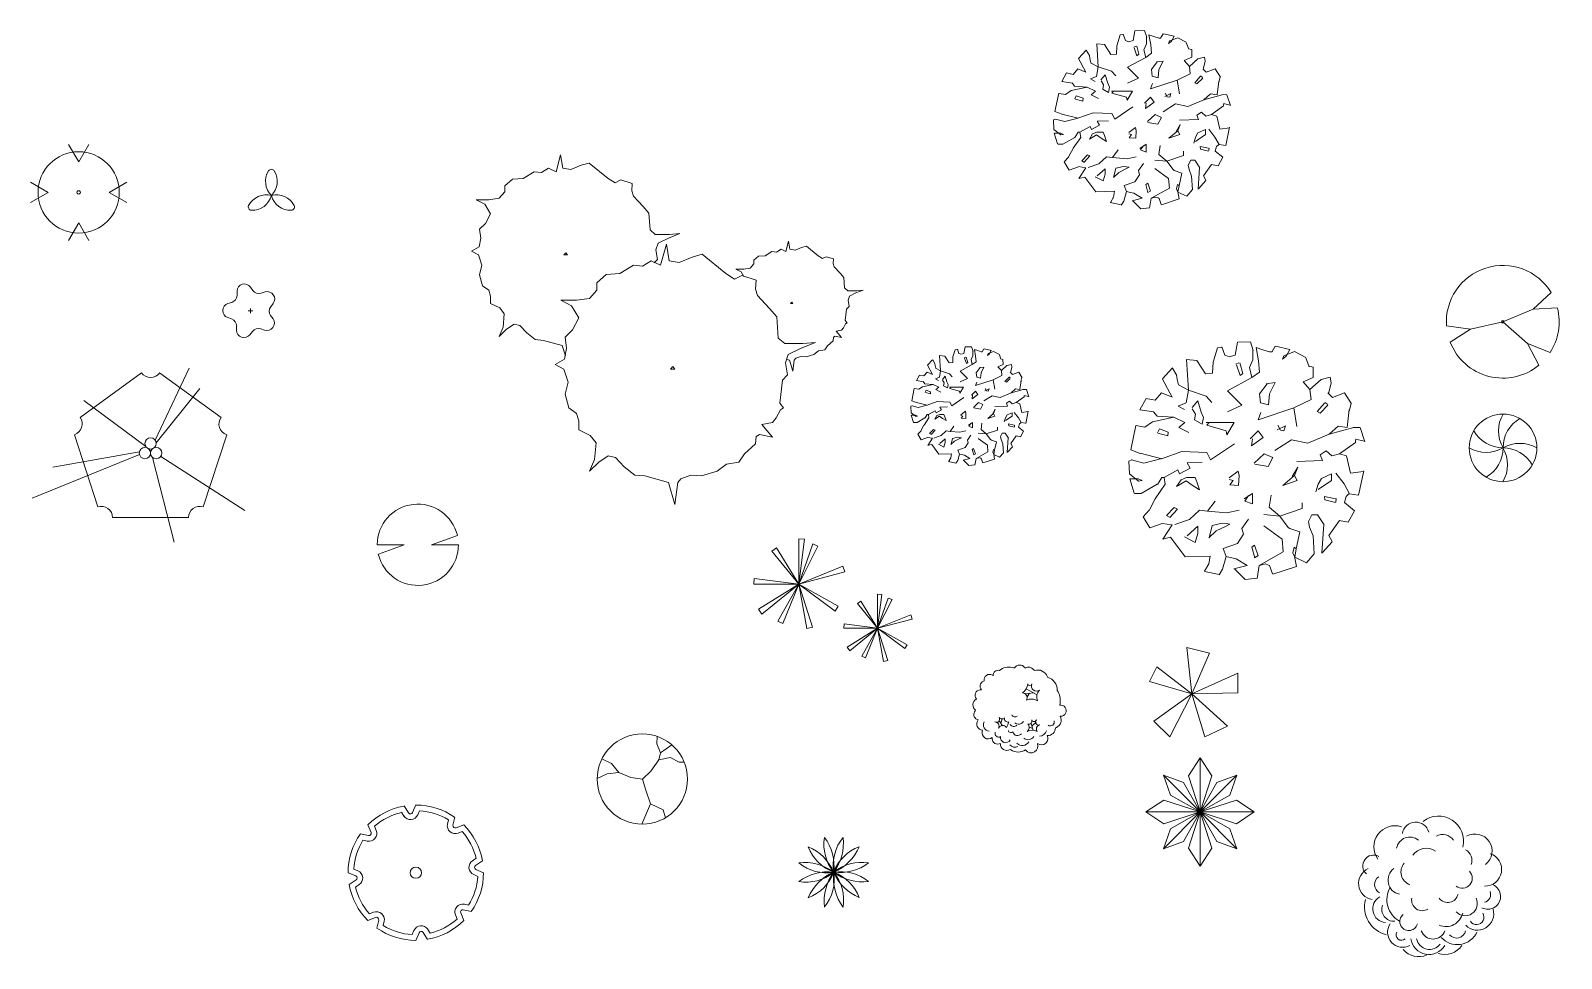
# Model space of a CAD drawing. Header units: inches. Extents: x -588 to 19754, y -2928 to 9404.
import ezdxf

# ---------------------------------------------------------------- set-up
doc = ezdxf.new("R2010")
doc.units = ezdxf.units.IN
doc.header["$MEASUREMENT"] = 0
doc.layers.add('OUTLINE 0.1', color=30, linetype='Continuous', lineweight=9)

msp = doc.modelspace()

# ---------------------------------------------------------------- linework, layer by layer
at = {"layer": 'OUTLINE 0.1'}
for p, q in [((14065, 9273), (14087, 9401)), ((14087, 9401), (14216, 9404)), ((14216, 9404), (14244, 9318)), ((14428, 9303), (14461, 9361)), ((14465, 9362), (14610, 9330)), ((13580, 9228), (13599, 8922)), ((13683, 9218), (13580, 9228)), ((13767, 9087), (13683, 9218)), ((13845, 9202), (13840, 9093)), ((13889, 9347), (13845, 9202)), ((13930, 9350), (13889, 9347)), ((13932, 9355), (13962, 9273)), ((13962, 9273), (13972, 9268)), ((13972, 9268), (14004, 9256)), ((14004, 9256), (14065, 9273)), ((14102, 9197), (14071, 9182)), ((14077, 9176), (14112, 9069)), ((14139, 9089), (14110, 9195)), ((14240, 9226), (14207, 9148)), ((14240, 9326), (14240, 9226)), ((14296, 9215), (14273, 9349)), ((14273, 9349), (14340, 9327)), ((14308, 9104), (14296, 9215)), ((14340, 9327), (14407, 9305)), ((14407, 9305), (14429, 9305)), ((14535, 9232), (14548, 9266)), ((14569, 9258), (14535, 9232)), ((14548, 9266), (14655, 9308)), ((14609, 9328), (14567, 9255)), ((14573, 9265), (14576, 9270)), ((14655, 9308), (14769, 9249)), ((14769, 9246), (14803, 9157)), ((14842, 9152), (14797, 9162)), ((13339, 9035), (13439, 9145)), ((13339, 9034), (13436, 8853)), ((13440, 9143), (13483, 9071)), ((13477, 9081), (13474, 9085)), ((13481, 9073), (13487, 9031)), ((13486, 9031), (13500, 8975)), ((13599, 8922), (13498, 8977)), ((13840, 9093), (13767, 9087)), ((14230, 9048), (13987, 8918)), ((14112, 9069), (14139, 9089)), ((14207, 9148), (14230, 9048)), ((14230, 9048), (14308, 9104)), ((14383, 8987), (14306, 8887)), ((14461, 8999), (14372, 8987)), ((14406, 8887), (14461, 8999)), ((14743, 9006), (14843, 9051)), ((14810, 8929), (14743, 9006)), ((14921, 9030), (14810, 8929)), ((14843, 9051), (14842, 9152)), ((15010, 9052), (14921, 9030)), ((15021, 8996), (14993, 8888)), ((15021, 8997), (15010, 9052)), ((13116, 8727), (13178, 8841)), ((13178, 8841), (13267, 8822)), ((13330, 8897), (13266, 8822)), ((13436, 8853), (13330, 8897)), ((13575, 8796), (13497, 8762)), ((13497, 8762), (13559, 8729)), ((13599, 8922), (13575, 8796)), ((13599, 8922), (13776, 8863)), ((13691, 8816), (13635, 8749)), ((13725, 8705), (13691, 8816)), ((13776, 8863), (13831, 8801)), ((13987, 8918), (14132, 8774)), ((14132, 8774), (13987, 8707)), ((14306, 8887), (14317, 8798)), ((14317, 8798), (14395, 8776)), ((14395, 8776), (14406, 8887)), ((14822, 8829), (14649, 8746)), ((14810, 8929), (14822, 8829)), ((14955, 8793), (14881, 8709)), ((14911, 8695), (14989, 8774)), ((14986, 8782), (14958, 8801)), ((14988, 8896), (15033, 8852)), ((15033, 8852), (15155, 8897)), ((15155, 8897), (15223, 8786)), ((15219, 8791), (15200, 8713)), ((13023, 8328), (13075, 8571)), ((13079, 8570), (13164, 8556)), ((13115, 8728), (13255, 8707)), ((13241, 8608), (13163, 8556)), ((13453, 8654), (13241, 8608)), ((13252, 8708), (13285, 8664)), ((13285, 8664), (13453, 8654)), ((13453, 8654), (13564, 8601)), ((13564, 8601), (13503, 8551)), ((13503, 8551), (13603, 8501)), ((13636, 8738), (13669, 8683)), ((13669, 8683), (13658, 8627)), ((13658, 8627), (13737, 8583)), ((13747, 8650), (13725, 8705)), ((13737, 8583), (13747, 8650)), ((13776, 8601), (14054, 8601)), ((13781, 8573), (13803, 8601)), ((13976, 8518), (13781, 8573)), ((14054, 8601), (13982, 8479)), ((14649, 8746), (14293, 8629)), ((14293, 8629), (14321, 8701)), ((14482, 8529), (14566, 8568)), ((14516, 8523), (14488, 8573)), ((14566, 8568), (14549, 8518)), ((14649, 8746), (14677, 8562)), ((14881, 8709), (14911, 8695)), ((15002, 8484), (15090, 8563)), ((15246, 8552), (15002, 8484)), ((15090, 8563), (15179, 8552)), ((15179, 8552), (15201, 8730)), ((15241, 8552), (15307, 8553)), ((15310, 8550), (15356, 8408)), ((13308, 8537), (13289, 8497)), ((13295, 8493), (13394, 8467)), ((13397, 8505), (13308, 8537)), ((13394, 8467), (13397, 8505)), ((13820, 8229), (14059, 8390)), ((13982, 8479), (13976, 8518)), ((14215, 8440), (14293, 8518)), ((14343, 8451), (14226, 8368)), ((14226, 8368), (14238, 8440)), ((14293, 8518), (14343, 8451)), ((14627, 8429), (14460, 8323)), ((14549, 8518), (14516, 8523)), ((14788, 8395), (14627, 8429)), ((15002, 8484), (14788, 8395)), ((15264, 8402), (15103, 8290)), ((15266, 8433), (15261, 8396)), ((15263, 8435), (15353, 8414)), ((13004, 8217), (13033, 8227)), ((13010, 8089), (13004, 8217)), ((13118, 8293), (13023, 8328)), ((13154, 8196), (13032, 8228)), ((13116, 8295), (13333, 8240)), ((13332, 8241), (13154, 8196)), ((13330, 8241), (13531, 8312)), ((13509, 8090), (13614, 8145)), ((13531, 8312), (13781, 8301)), ((13586, 8201), (13737, 8206)), ((13614, 8145), (13586, 8201)), ((13781, 8301), (13820, 8229)), ((14254, 8195), (14354, 8290)), ((14393, 8162), (14260, 8184)), ((14354, 8290), (14438, 8251)), ((14438, 8251), (14393, 8162)), ((14633, 8062), (14688, 8156)), ((14688, 8156), (14655, 8073)), ((14933, 8223), (14677, 8212)), ((14972, 8318), (14911, 8279)), ((14911, 8279), (14933, 8223)), ((15028, 8268), (14972, 8318)), ((15103, 8290), (15028, 8268)), ((15103, 8290), (15175, 8268)), ((15175, 8268), (15215, 8096)), ((13100, 8017), (13010, 8089)), ((13059, 7897), (13013, 8039)), ((13016, 8039), (13100, 8039)), ((13089, 8039), (13083, 8039)), ((13097, 8039), (13136, 8023)), ((13136, 8023), (13100, 8017)), ((13128, 7894), (13288, 7985)), ((13367, 7985), (13268, 7840)), ((13289, 7985), (13333, 8052)), ((13333, 8052), (13356, 8052)), ((13356, 8052), (13492, 8129)), ((13356, 8052), (13367, 7985)), ((13481, 7963), (13525, 8030)), ((13575, 8020), (13481, 7963)), ((13492, 8129), (13509, 8090)), ((13525, 8030), (13581, 8053)), ((13637, 7975), (13575, 8020)), ((13581, 8053), (13664, 8053)), ((13710, 7931), (13637, 7975)), ((13664, 8053), (13681, 8009)), ((13681, 8009), (13710, 7931)), ((14004, 8051), (14093, 8117)), ((14043, 8023), (14004, 8034)), ((14009, 7978), (14043, 8023)), ((14098, 7973), (14009, 7978)), ((14093, 8117), (14104, 8073)), ((14104, 8073), (14098, 7973)), ((14538, 7973), (14655, 8073)), ((14683, 8023), (14538, 7973)), ((14655, 8073), (14683, 8023)), ((14890, 7988), (14868, 7910)), ((14923, 8044), (14890, 7988)), ((14890, 7932), (15023, 8022)), ((15023, 8089), (14923, 8044)), ((15023, 8022), (15023, 8089)), ((15150, 7989), (15067, 8095)), ((15204, 7891), (15150, 7989)), ((15215, 8096), (15343, 8113)), ((15345, 8119), (15294, 7876)), ((51, 7658), (-84, 7892)), ((51, 7658), (186, 7892)), ((6455, 7752), (6394, 7527)), ((6485, 7576), (6455, 7752)), ((13128, 7895), (13062, 7894)), ((13267, 7839), (13206, 7724)), ((13458, 7752), (13380, 7674)), ((13414, 7654), (13488, 7738)), ((13488, 7738), (13458, 7752)), ((13787, 7717), (13865, 7817)), ((14154, 7839), (14238, 7895)), ((14160, 7817), (14199, 7873)), ((14238, 7789), (14160, 7817)), ((14238, 7895), (14238, 7789)), ((14404, 7756), (14421, 7878)), ((14510, 7667), (14404, 7756)), ((14510, 7667), (14733, 7745)), ((14733, 7745), (14733, 7800)), ((14953, 7864), (14956, 7830)), ((15063, 7841), (14953, 7864)), ((14956, 7830), (15063, 7802)), ((15069, 7809), (15072, 7843)), ((15169, 7864), (15153, 7803)), ((15153, 7803), (15253, 7720)), ((15195, 7886), (15169, 7864)), ((15204, 7891), (15195, 7886)), ((15290, 7877), (15204, 7891)), ((6104, 7527), (5959, 7439)), ((6203, 7517), (6104, 7527)), ((6294, 7576), (6203, 7517)), ((6394, 7527), (6294, 7576)), ((6592, 7556), (6485, 7576)), ((6729, 7615), (6592, 7556)), ((6836, 7644), (6729, 7615)), ((7088, 7439), (6836, 7644)), ((13146, 7661), (13207, 7728)), ((13214, 7550), (13146, 7661)), ((13336, 7595), (13214, 7550)), ((13336, 7596), (13435, 7581)), ((13435, 7581), (13342, 7437)), ((13380, 7672), (13416, 7653)), ((13464, 7584), (13609, 7634)), ((13586, 7472), (13692, 7567)), ((13609, 7634), (13709, 7728)), ((13692, 7567), (13692, 7495)), ((13709, 7728), (13787, 7717)), ((13787, 7717), (13982, 7700)), ((13807, 7464), (13834, 7575)), ((13834, 7575), (13934, 7598)), ((13968, 7565), (13873, 7520)), ((13934, 7598), (13973, 7593)), ((14012, 7588), (13968, 7565)), ((13973, 7593), (14012, 7588)), ((13982, 7700), (14104, 7728)), ((14132, 7545), (14199, 7639)), ((14148, 7489), (14132, 7545)), ((14510, 7667), (14349, 7684)), ((14532, 7439), (14349, 7572)), ((14594, 7556), (14510, 7667)), ((14610, 7545), (14594, 7556)), ((14710, 7511), (14610, 7545)), ((14828, 7681), (14795, 7614)), ((14795, 7614), (14806, 7559)), ((14806, 7559), (14840, 7470)), ((14883, 7682), (14828, 7681)), ((14951, 7582), (14883, 7682)), ((14946, 7586), (14928, 7297)), ((15102, 7625), (14997, 7473)), ((15191, 7606), (15102, 7625)), ((15253, 7720), (15191, 7606)), ((-354, 7253), (-588, 7388)), ((456, 7253), (690, 7388)), ((5814, 7429), (5715, 7341)), ((5715, 7341), (5715, 7263)), ((5959, 7439), (5814, 7429)), ((7179, 7380), (7088, 7439)), ((7256, 7420), (7179, 7380)), ((7408, 7371), (7256, 7420)), ((7401, 7273), (7408, 7371)), ((13342, 7439), (13420, 7456)), ((13420, 7456), (13566, 7262)), ((13664, 7406), (13559, 7461)), ((13692, 7495), (13664, 7406)), ((13873, 7520), (13801, 7453)), ((13943, 7344), (14087, 7394)), ((13975, 7264), (13943, 7344)), ((14087, 7394), (14148, 7489)), ((14257, 7378), (14230, 7358)), ((14230, 7358), (14259, 7252)), ((14292, 7271), (14257, 7378)), ((14544, 7311), (14532, 7439)), ((14651, 7357), (14641, 7302)), ((14674, 7341), (14651, 7357)), ((14658, 7257), (14674, 7341)), ((14674, 7341), (14710, 7511)), ((14840, 7470), (14852, 7292)), ((15030, 7412), (14930, 7302)), ((14997, 7473), (15031, 7416)), ((-354, 7253), (-588, 7118)), ((456, 7253), (690, 7118)), ((5333, 7155), (5448, 7097)), ((5501, 7155), (5333, 7155)), ((5638, 7175), (5501, 7155)), ((5715, 7263), (5638, 7175)), ((7424, 7204), (7401, 7273)), ((7553, 7067), (7424, 7204)), ((13566, 7262), (13816, 7269)), ((13760, 7120), (13802, 7192)), ((13796, 7182), (13793, 7178)), ((13816, 7269), (13801, 7192)), ((13939, 7139), (13905, 7084)), ((13975, 7264), (13939, 7139)), ((13972, 7265), (14073, 7243)), ((14185, 7177), (14051, 7142)), ((14057, 7142), (14163, 7037)), ((14073, 7243), (14185, 7177)), ((14256, 7251), (14291, 7272)), ((14304, 7175), (14282, 7046)), ((14304, 7175), (14544, 7311)), ((14365, 7191), (14304, 7175)), ((14397, 7180), (14365, 7191)), ((14407, 7174), (14397, 7180)), ((14437, 7093), (14407, 7174)), ((14674, 7166), (14438, 7089)), ((14641, 7302), (14658, 7257)), ((14657, 7265), (14674, 7166)), ((14658, 7257), (14775, 7202)), ((14852, 7292), (14775, 7202)), ((5448, 7097), (5524, 6970)), ((5524, 6970), (5455, 6842)), ((7629, 6979), (7553, 7067)), ((7645, 6754), (7629, 6979)), ((13904, 7086), (13759, 7117)), ((14163, 7035), (14282, 7048)), ((51, 6848), (-84, 6615)), ((51, 6848), (186, 6615)), ((5455, 6842), (5379, 6764)), ((5379, 6764), (5394, 6647)), ((7713, 6696), (7645, 6754)), ((5371, 6530), (5272, 6471)), ((5394, 6647), (5371, 6530)), ((7904, 6696), (7713, 6696)), ((7721, 6490), (7752, 6578)), ((7752, 6578), (7889, 6647)), ((7860, 6565), (7784, 6284)), ((7898, 6345), (7860, 6565)), ((7889, 6647), (8041, 6706)), ((8041, 6706), (7904, 6696)), ((9484, 6607), (9446, 6467)), ((9503, 6497), (9484, 6607)), ((9655, 6522), (9570, 6485)), ((9722, 6540), (9655, 6522)), ((9879, 6412), (9722, 6540)), ((5272, 6471), (5364, 6422)), ((5364, 6422), (5409, 6285)), ((6523, 6451), (6500, 6422)), ((6500, 6422), (6546, 6422)), ((6546, 6422), (6523, 6451)), ((7660, 6345), (7545, 6272)), ((7784, 6284), (7660, 6345)), ((7700, 6315), (7744, 6363)), ((7744, 6363), (7721, 6490)), ((8032, 6321), (7898, 6345)), ((8204, 6394), (8032, 6321)), ((8337, 6431), (8204, 6394)), ((8652, 6174), (8337, 6431)), ((9083, 6406), (9021, 6351)), ((9021, 6351), (9021, 6302)), ((9174, 6412), (9083, 6406)), ((9264, 6467), (9174, 6412)), ((9326, 6461), (9264, 6467)), ((9384, 6497), (9326, 6461)), ((9446, 6467), (9384, 6497)), ((9570, 6485), (9503, 6497)), ((9937, 6375), (9879, 6412)), ((9984, 6399), (9937, 6375)), ((10080, 6369), (9984, 6399)), ((10075, 6308), (10080, 6369)), ((10089, 6265), (10075, 6308)), ((5409, 6285), (5379, 6158)), ((5379, 6158), (5417, 6011)), ((7059, 6162), (6935, 6052)), ((7240, 6174), (7059, 6162)), ((7422, 6284), (7240, 6174)), ((7545, 6272), (7422, 6284)), ((8766, 6101), (8652, 6174)), ((8862, 6150), (8766, 6101)), ((8783, 6234), (8854, 6198)), ((8888, 6234), (8783, 6234)), ((8854, 6198), (8891, 6137)), ((9052, 6088), (8862, 6150)), ((8974, 6247), (8888, 6234)), ((9021, 6302), (8974, 6247)), ((10170, 6179), (10089, 6265)), ((10218, 6124), (10170, 6179)), ((10228, 5984), (10218, 6124)), ((2155, 5885), (2156, 5940)), ((2335, 5995), (2366, 5951)), ((2476, 5913), (2528, 5930)), ((5417, 6011), (5501, 5952)), ((5501, 5952), (5524, 5874)), ((6935, 5954), (6840, 5844)), ((6935, 6052), (6935, 5954)), ((9043, 5966), (9052, 6088)), ((9071, 5881), (9043, 5966)), ((10270, 5947), (10228, 5984)), ((10390, 5947), (10270, 5947)), ((10294, 5874), (10380, 5917)), ((10380, 5917), (10476, 5953)), ((10476, 5953), (10390, 5947)), ((19379, 5702), (19617, 5921)), ((2034, 5776), (2086, 5792)), ((2335, 5648), (2335, 5709)), ((2636, 5777), (2604, 5733)), ((5524, 5874), (5524, 5776)), ((5524, 5776), (5646, 5718)), ((5646, 5718), (5707, 5639)), ((6668, 5820), (6458, 5820)), ((6458, 5820), (6601, 5746)), ((6601, 5746), (6697, 5587)), ((6840, 5844), (6668, 5820)), ((9233, 5709), (9071, 5881)), ((9329, 5599), (9233, 5709)), ((9527, 5794), (9512, 5776)), ((9512, 5776), (9541, 5776)), ((9541, 5776), (9527, 5794)), ((10237, 5550), (10256, 5703)), ((10256, 5703), (10290, 5739)), ((10275, 5819), (10294, 5874)), ((10290, 5739), (10275, 5819)), ((18975, 5534), (19379, 5702)), ((19379, 5702), (19703, 5717)), ((2083, 5571), (2031, 5589)), ((2305, 5678), (2366, 5678)), ((2602, 5617), (2634, 5573)), ((5707, 5639), (5692, 5463)), ((5737, 5434), (5837, 5503)), ((5837, 5503), (5913, 5483)), ((6697, 5587), (6611, 5428)), ((9348, 5318), (9329, 5599)), ((10213, 5452), (10242, 5507)), ((10261, 5519), (10237, 5550)), ((10242, 5507), (10261, 5519)), ((18548, 5437), (18975, 5534)), ((19302, 5243), (18975, 5534)), ((2149, 5422), (2150, 5477)), ((2359, 5406), (2327, 5362)), ((2522, 5422), (2470, 5440)), ((5692, 5463), (5638, 5336)), ((5638, 5336), (5737, 5434)), ((5913, 5483), (6004, 5385)), ((6004, 5385), (6119, 5297)), ((6119, 5297), (6226, 5287)), ((6611, 5428), (6516, 5330)), ((6516, 5330), (6535, 5184)), ((9434, 5245), (9348, 5318)), ((10075, 5281), (10080, 5330)), ((10080, 5330), (10104, 5342)), ((10104, 5342), (10189, 5324)), ((10118, 5409), (10189, 5421)), ((10189, 5324), (10118, 5409)), ((10189, 5421), (10213, 5452)), ((18548, 5437), (18227, 5478)), ((18548, 5437), (18276, 5262)), ((6226, 5287), (6477, 5219)), ((6477, 5219), (6518, 5079)), ((6535, 5184), (6506, 5037)), ((9672, 5245), (9434, 5245)), ((9443, 4988), (9481, 5098)), ((9481, 5098), (9653, 5184)), ((9653, 5184), (9844, 5257)), ((9844, 5257), (9672, 5245)), ((9717, 5067), (9822, 5097)), ((9822, 5097), (9884, 5146)), ((9884, 5146), (9965, 5159)), ((9965, 5159), (10003, 5214)), ((10003, 5214), (10075, 5281)), ((11698, 5163), (11669, 5067)), ((11726, 5165), (11698, 5163)), ((11727, 5169), (11747, 5114)), ((11747, 5114), (11753, 5111)), ((11753, 5111), (11775, 5103)), ((11775, 5103), (11815, 5114)), ((11815, 5114), (11830, 5200)), ((11830, 5200), (11916, 5202)), ((11916, 5202), (11935, 5144)), ((11932, 5150), (11932, 5083)), ((11954, 5165), (11999, 5150)), ((11969, 5076), (11954, 5165)), ((11999, 5150), (12043, 5136)), ((12043, 5136), (12058, 5136)), ((12057, 5134), (12079, 5173)), ((12082, 5173), (12179, 5152)), ((12129, 5087), (12137, 5110)), ((12151, 5104), (12129, 5087)), ((12137, 5110), (12209, 5137)), ((12178, 5151), (12150, 5102)), ((12154, 5109), (12156, 5112)), ((12209, 5137), (12285, 5098)), ((12285, 5096), (12307, 5037)), ((15184, 5189), (15126, 4996)), ((15240, 5193), (15184, 5189)), ((15242, 5200), (15283, 5091)), ((15283, 5091), (15296, 5084)), ((15338, 5068), (15419, 5090)), ((15419, 5090), (15448, 5262)), ((15448, 5262), (15622, 5265)), ((15622, 5265), (15658, 5150)), ((15653, 5162), (15653, 5028)), ((15728, 5014), (15697, 5192)), ((15697, 5192), (15786, 5163)), ((15786, 5163), (15875, 5134)), ((15875, 5134), (15905, 5134)), ((15904, 5130), (15948, 5208)), ((15953, 5209), (16147, 5167)), ((16064, 5082), (16207, 5137)), ((16145, 5164), (16090, 5067)), ((16097, 5080), (16101, 5086)), ((16207, 5137), (16359, 5059)), ((19302, 5243), (19456, 4958)), ((19302, 5243), (19603, 5124)), ((1067, 3961), (1521, 4919)), ((6506, 5037), (6382, 4964)), ((6382, 4964), (6496, 4903)), ((6496, 4903), (6554, 4731)), ((7946, 4939), (7917, 4903)), ((7917, 4903), (7975, 4903)), ((7975, 4903), (7946, 4939)), ((9472, 4829), (9443, 4988)), ((9461, 5034), (9498, 5024)), ((9498, 5024), (9541, 4877)), ((9541, 4877), (9560, 5024)), ((9560, 5024), (9579, 5048)), ((9579, 5048), (9646, 5073)), ((9646, 5073), (9717, 5067)), ((11331, 4956), (11398, 5029)), ((11331, 4955), (11396, 4834)), ((11399, 5028), (11427, 4980)), ((11423, 4986), (11422, 4989)), ((11426, 4981), (11430, 4953)), ((11430, 4953), (11439, 4916)), ((11504, 4880), (11437, 4917)), ((11492, 5084), (11504, 4880)), ((11561, 5077), (11492, 5084)), ((11617, 4990), (11561, 5077)), ((11665, 4994), (11617, 4990)), ((11669, 5067), (11665, 4994)), ((11925, 4964), (11764, 4878)), ((11840, 5064), (11819, 5054)), ((11823, 5049), (11847, 4978)), ((11865, 4991), (11846, 5062)), ((11847, 4978), (11865, 4991)), ((11932, 5083), (11910, 5031)), ((11910, 5031), (11925, 4964)), ((11925, 4964), (11977, 5002)), ((11977, 5002), (11969, 5076)), ((12028, 4924), (11976, 4857)), ((12080, 4932), (12020, 4924)), ((12043, 4857), (12080, 4932)), ((12267, 4936), (12334, 4966)), ((12312, 4885), (12267, 4936)), ((12333, 5033), (12304, 5041)), ((12386, 4952), (12312, 4885)), ((12312, 4885), (12320, 4818)), ((12334, 4966), (12333, 5033)), ((12445, 4967), (12386, 4952)), ((12453, 4930), (12434, 4857)), ((12453, 4930), (12445, 4967)), ((14452, 4774), (14585, 4921)), ((14587, 4918), (14643, 4821)), ((14773, 5031), (14798, 4623)), ((14911, 5017), (14773, 5031)), ((15023, 4843), (14911, 5017)), ((15126, 4996), (15119, 4851)), ((15296, 5084), (15338, 5068)), ((15469, 4989), (15428, 4970)), ((15435, 4961), (15483, 4819)), ((15519, 4845), (15480, 4987)), ((15653, 5028), (15609, 4924)), ((15609, 4924), (15640, 4791)), ((15743, 4866), (15728, 5014)), ((16046, 5036), (16064, 5082)), ((16091, 5070), (16046, 5036)), ((16358, 5054), (16403, 4936)), ((16456, 4929), (16396, 4943)), ((16456, 4795), (16456, 4929)), ((885, 4855), (69, 4263)), ((1943, 4263), (1127, 4855)), ((6554, 4731), (6516, 4573)), ((9367, 4450), (9405, 4756)), ((9405, 4756), (9472, 4829)), ((11182, 4751), (11276, 4737)), ((11183, 4751), (11224, 4826)), ((11224, 4826), (11283, 4814)), ((11407, 4701), (11266, 4671)), ((11273, 4738), (11296, 4708)), ((11325, 4863), (11283, 4814)), ((11296, 4708), (11407, 4701)), ((11396, 4834), (11325, 4863)), ((11407, 4701), (11482, 4666)), ((11489, 4796), (11437, 4774)), ((11437, 4774), (11478, 4752)), ((11504, 4880), (11489, 4796)), ((11504, 4880), (11623, 4841)), ((11566, 4810), (11529, 4765)), ((11529, 4758), (11552, 4721)), ((11552, 4721), (11544, 4684)), ((11544, 4684), (11597, 4654)), ((11589, 4736), (11566, 4810)), ((11604, 4699), (11589, 4736)), ((11597, 4654), (11604, 4699)), ((11623, 4841), (11660, 4800)), ((11764, 4878), (11860, 4781)), ((11860, 4781), (11764, 4737)), ((12205, 4763), (11968, 4685)), ((11968, 4685), (11986, 4733)), ((11976, 4857), (11984, 4797)), ((11984, 4797), (12036, 4783)), ((12036, 4783), (12043, 4857)), ((12320, 4818), (12205, 4763)), ((12205, 4763), (12224, 4640)), ((12409, 4794), (12359, 4738)), ((12359, 4738), (12380, 4729)), ((12380, 4729), (12431, 4781)), ((12429, 4787), (12411, 4800)), ((12431, 4863), (12461, 4834)), ((12461, 4834), (12542, 4864)), ((12542, 4864), (12587, 4790)), ((12558, 4634), (12573, 4752)), ((12585, 4793), (12572, 4741)), ((14451, 4773), (14581, 4530)), ((14636, 4834), (14632, 4841)), ((14641, 4825), (14648, 4769)), ((14648, 4768), (14667, 4694)), ((14798, 4623), (14664, 4696)), ((15119, 4851), (15023, 4843)), ((15640, 4791), (15316, 4618)), ((15483, 4819), (15519, 4845)), ((15640, 4791), (15743, 4866)), ((15844, 4710), (15741, 4576)), ((15948, 4725), (15829, 4710)), ((15874, 4577), (15948, 4725)), ((16323, 4735), (16456, 4795)), ((16413, 4632), (16323, 4735)), ((16561, 4766), (16413, 4632)), ((16679, 4797), (16561, 4766)), ((16694, 4722), (16658, 4577)), ((16694, 4722), (16679, 4797)), ((942, 3878), (119, 4486)), ((1081, 3924), (1659, 4649)), ((6516, 4573), (6563, 4389)), ((11121, 4484), (11155, 4646)), ((11184, 4461), (11121, 4484)), ((11158, 4646), (11215, 4636)), ((11266, 4671), (11214, 4636)), ((11311, 4623), (11298, 4597)), ((11302, 4594), (11368, 4577)), ((11370, 4602), (11311, 4623)), ((11368, 4577), (11370, 4602)), ((11482, 4666), (11441, 4633)), ((11441, 4633), (11508, 4600)), ((11623, 4666), (11808, 4666)), ((11626, 4648), (11641, 4666)), ((11756, 4611), (11626, 4648)), ((11652, 4418), (11812, 4525)), ((11760, 4585), (11756, 4611)), ((11808, 4666), (11760, 4585)), ((11916, 4559), (11968, 4611)), ((12001, 4566), (11923, 4511)), ((11923, 4511), (11930, 4559)), ((11968, 4611), (12001, 4566)), ((12190, 4551), (12079, 4481)), ((12094, 4618), (12149, 4644)), ((12116, 4614), (12097, 4648)), ((12138, 4611), (12116, 4614)), ((12149, 4644), (12138, 4611)), ((12298, 4529), (12190, 4551)), ((12440, 4588), (12298, 4529)), ((12420, 4477), (12379, 4451)), ((12457, 4444), (12420, 4477)), ((12440, 4588), (12499, 4641)), ((12603, 4634), (12440, 4588)), ((12499, 4641), (12558, 4634)), ((12615, 4534), (12507, 4459)), ((12599, 4634), (12644, 4634)), ((12616, 4554), (12613, 4530)), ((12614, 4556), (12674, 4541)), ((12646, 4632), (12676, 4538)), ((14154, 4363), (14237, 4515)), ((14237, 4515), (14356, 4490)), ((14439, 4589), (14354, 4490)), ((14581, 4530), (14439, 4589)), ((14798, 4623), (14767, 4455)), ((14798, 4623), (15034, 4543)), ((14921, 4482), (14847, 4393)), ((14966, 4334), (14921, 4482)), ((15034, 4543), (15108, 4462)), ((15316, 4618), (15509, 4425)), ((15741, 4576), (15756, 4457)), ((15860, 4428), (15874, 4577)), ((16429, 4499), (16199, 4388)), ((16413, 4632), (16429, 4499)), ((16651, 4589), (16710, 4529)), ((16710, 4529), (16873, 4590)), ((16873, 4590), (16963, 4442)), ((6563, 4389), (6668, 4316)), ((6668, 4316), (6697, 4218)), ((9319, 4255), (9376, 4365)), ((9415, 4389), (9367, 4450)), ((9376, 4365), (9415, 4389)), ((11108, 4411), (11128, 4417)), ((11112, 4325), (11108, 4410)), ((11172, 4277), (11112, 4325)), ((11145, 4197), (11114, 4292)), ((11116, 4292), (11172, 4292)), ((11208, 4396), (11127, 4418)), ((11165, 4292), (11161, 4292)), ((11170, 4292), (11196, 4281)), ((11196, 4281), (11172, 4277)), ((11183, 4462), (11327, 4426)), ((11327, 4426), (11208, 4396)), ((11298, 4255), (11328, 4300)), ((11326, 4426), (11459, 4474)), ((11328, 4300), (11343, 4300)), ((11343, 4300), (11433, 4351)), ((11343, 4300), (11350, 4256)), ((11426, 4241), (11456, 4286)), ((11489, 4279), (11426, 4241)), ((11433, 4351), (11445, 4325)), ((11445, 4325), (11515, 4362)), ((11456, 4286), (11493, 4301)), ((11459, 4474), (11626, 4466)), ((11530, 4249), (11489, 4279)), ((11493, 4301), (11548, 4301)), ((11496, 4399), (11597, 4403)), ((11515, 4362), (11496, 4399)), ((11548, 4301), (11560, 4272)), ((11626, 4466), (11652, 4418)), ((11775, 4299), (11834, 4344)), ((11801, 4281), (11775, 4288)), ((11778, 4251), (11801, 4281)), ((11834, 4344), (11841, 4314)), ((11841, 4314), (11838, 4247)), ((11942, 4396), (12008, 4459)), ((12034, 4373), (11945, 4388)), ((12008, 4459), (12064, 4433)), ((12064, 4433), (12034, 4373)), ((12131, 4247), (12209, 4314)), ((12227, 4281), (12131, 4247)), ((12194, 4307), (12231, 4370)), ((12231, 4370), (12209, 4314)), ((12209, 4314), (12227, 4281)), ((12394, 4414), (12224, 4407)), ((12387, 4295), (12365, 4257)), ((12366, 4220), (12454, 4280)), ((12379, 4451), (12394, 4414)), ((12454, 4325), (12387, 4295)), ((12454, 4280), (12454, 4325)), ((12507, 4459), (12457, 4444)), ((12539, 4259), (12483, 4329)), ((12507, 4459), (12556, 4444)), ((12556, 4444), (12582, 4329)), ((12582, 4329), (12668, 4341)), ((12669, 4345), (12635, 4183)), ((14153, 4365), (14340, 4336)), ((14335, 4338), (14380, 4279)), ((14380, 4279), (14603, 4265)), ((14767, 4455), (14663, 4410)), ((14663, 4410), (14745, 4366)), ((14847, 4378), (14892, 4304)), ((14892, 4304), (14878, 4229)), ((14996, 4260), (14966, 4334)), ((15509, 4425), (15316, 4336)), ((16199, 4388), (15724, 4232)), ((15724, 4232), (15761, 4328)), ((15756, 4457), (15860, 4428)), ((16199, 4388), (16236, 4143)), ((16607, 4451), (16507, 4339)), ((16507, 4339), (16548, 4321)), ((16548, 4321), (16651, 4425)), ((16648, 4436), (16610, 4462)), ((16906, 4129), (16934, 4367)), ((16959, 4449), (16934, 4345)), ((6697, 4218), (6697, 4096)), ((6697, 4096), (6849, 4022)), ((9129, 4169), (9272, 4194)), ((9272, 3998), (9129, 4169)), ((9272, 4194), (9319, 4255)), ((11191, 4195), (11146, 4195)), ((11191, 4195), (11297, 4256)), ((11203, 4040), (11244, 4084)), ((11283, 4158), (11243, 4082)), ((11350, 4256), (11284, 4159)), ((11411, 4100), (11359, 4048)), ((11381, 4035), (11431, 4091)), ((11431, 4091), (11411, 4100)), ((11511, 4021), (11578, 4084)), ((11579, 4220), (11530, 4249)), ((11560, 4272), (11579, 4220)), ((11578, 4084), (11630, 4077)), ((11630, 4077), (11682, 4144)), ((11630, 4077), (11760, 4066)), ((11760, 4066), (11841, 4084)), ((11838, 4247), (11778, 4251)), ((11875, 4158), (11930, 4196)), ((11879, 4144), (11904, 4181)), ((11930, 4125), (11879, 4144)), ((11930, 4196), (11930, 4125)), ((12042, 4103), (12053, 4184)), ((12112, 4044), (12042, 4103)), ((12112, 4044), (12261, 4095)), ((12261, 4095), (12261, 4133)), ((12365, 4257), (12351, 4205)), ((12481, 4159), (12407, 4175)), ((12407, 4175), (12410, 4152)), ((12410, 4152), (12481, 4134)), ((12485, 4138), (12487, 4161)), ((12575, 4193), (12539, 4259)), ((12551, 4175), (12541, 4134)), ((12541, 4134), (12608, 4079)), ((12569, 4189), (12551, 4175)), ((12608, 4079), (12566, 4003)), ((12575, 4193), (12569, 4189)), ((12632, 4184), (12575, 4193)), ((14031, 3831), (14100, 4155)), ((14105, 4154), (14219, 4135)), ((14321, 4204), (14217, 4135)), ((14603, 4265), (14321, 4204)), ((14411, 4109), (14386, 4056)), ((14530, 4067), (14411, 4109)), ((14603, 4265), (14752, 4195)), ((14752, 4195), (14670, 4128)), ((14670, 4128), (14804, 4062)), ((14878, 4229), (14982, 4171)), ((14982, 4171), (14996, 4260)), ((15034, 4195), (15405, 4195)), ((15041, 4158), (15071, 4195)), ((15301, 4084), (15041, 4158)), ((15308, 4032), (15301, 4084)), ((15405, 4195), (15308, 4032)), ((15620, 3980), (15724, 4084)), ((15724, 4084), (15791, 3995)), ((15976, 4099), (16088, 4151)), ((16021, 4091), (15984, 4158)), ((16065, 4084), (16021, 4091)), ((16088, 4151), (16065, 4084)), ((16669, 4039), (16787, 4144)), ((16995, 4130), (16669, 4039)), ((16787, 4144), (16906, 4129)), ((16987, 4130), (17076, 4130)), ((17080, 4127), (17141, 3938)), ((-6, 4032), (306, 3074)), ((1706, 3074), (2018, 4032)), ((6849, 4022), (6926, 3925)), ((6926, 3925), (6907, 3704)), ((8900, 3778), (9043, 3912)), ((9043, 3912), (9052, 4010)), ((9052, 4010), (9100, 4035)), ((9100, 4035), (9272, 3998)), ((11248, 3966), (11203, 4040)), ((11330, 3996), (11248, 3966)), ((11329, 3996), (11395, 3986)), ((11395, 3986), (11334, 3890)), ((11334, 3892), (11386, 3903)), ((11359, 4047), (11383, 4034)), ((11386, 3903), (11483, 3774)), ((11415, 3988), (11511, 4021)), ((11548, 3869), (11478, 3906)), ((11496, 3914), (11567, 3977)), ((11567, 3929), (11548, 3869)), ((11567, 3977), (11567, 3929)), ((11688, 3946), (11640, 3901)), ((11643, 3908), (11662, 3983)), ((11662, 3983), (11728, 3998)), ((11751, 3976), (11688, 3946)), ((11728, 3998), (11754, 3994)), ((11780, 3991), (11751, 3976)), ((11754, 3994), (11780, 3991)), ((11830, 3862), (11871, 3925)), ((11860, 3962), (11904, 4025)), ((11871, 3925), (11860, 3962)), ((12112, 4044), (12005, 4055)), ((12127, 3892), (12005, 3981)), ((12168, 3969), (12112, 4044)), ((12134, 3806), (12127, 3892)), ((12179, 3962), (12168, 3969)), ((12246, 3940), (12179, 3962)), ((12221, 3826), (12246, 3940)), ((12324, 4053), (12302, 4008)), ((12302, 4008), (12310, 3971)), ((12310, 3971), (12332, 3912)), ((12361, 4053), (12324, 4053)), ((12332, 3912), (12340, 3793)), ((12406, 3987), (12361, 4053)), ((12403, 3990), (12391, 3797)), ((12459, 3873), (12392, 3800)), ((12507, 4016), (12437, 3914)), ((12437, 3914), (12459, 3876)), ((12566, 4003), (12507, 4016)), ((14393, 4051), (14525, 4017)), ((14525, 4017), (14530, 4067)), ((15093, 3698), (15412, 3913)), ((15791, 3995), (15635, 3884)), ((15635, 3884), (15650, 3980)), ((16169, 3965), (15947, 3824)), ((16384, 3921), (16169, 3965)), ((16669, 4039), (16384, 3921)), ((17018, 3930), (16803, 3780)), ((17021, 3970), (17014, 3922)), ((17018, 3974), (17137, 3945)), ((858, 3770), (-569, 3187)), ((858, 3805), (-291, 3600)), ((1031, 3731), (1318, 2604)), ((1142, 3744), (2259, 3025)), ((6907, 3704), (6840, 3546)), ((6840, 3546), (6964, 3668)), ((6964, 3668), (7088, 3753)), ((7088, 3753), (7183, 3729)), ((7183, 3729), (7298, 3607)), ((8661, 3643), (8823, 3668)), ((8823, 3668), (8900, 3778)), ((11483, 3774), (11650, 3778)), ((11708, 3656), (11611, 3677)), ((11612, 3679), (11640, 3727)), ((11636, 3721), (11634, 3717)), ((11649, 3778), (11640, 3727)), ((11732, 3691), (11709, 3655)), ((11755, 3775), (11732, 3691)), ((11734, 3829), (11830, 3862)), ((11755, 3775), (11734, 3829)), ((11754, 3775), (11821, 3761)), ((11895, 3717), (11806, 3694)), ((11810, 3694), (11881, 3624)), ((11821, 3761), (11895, 3717)), ((11943, 3851), (11925, 3838)), ((11925, 3838), (11945, 3767)), ((11967, 3780), (11943, 3851)), ((11943, 3766), (11966, 3780)), ((11975, 3715), (11960, 3630)), ((11975, 3715), (12134, 3806)), ((12016, 3726), (11975, 3715)), ((12037, 3719), (12016, 3726)), ((12043, 3715), (12037, 3719)), ((12064, 3661), (12043, 3715)), ((12222, 3709), (12064, 3658)), ((12206, 3837), (12199, 3800)), ((12199, 3800), (12210, 3770)), ((12221, 3826), (12206, 3837)), ((12210, 3770), (12221, 3826)), ((12210, 3776), (12222, 3709)), ((12210, 3770), (12289, 3734)), ((12340, 3793), (12289, 3734)), ((14005, 3683), (14044, 3697)), ((14014, 3512), (14005, 3683)), ((14157, 3785), (14031, 3831)), ((14206, 3654), (14042, 3698)), ((14155, 3786), (14443, 3714)), ((14443, 3715), (14206, 3654)), ((14440, 3714), (14708, 3809)), ((14708, 3809), (15041, 3795)), ((14782, 3661), (14982, 3669)), ((15041, 3795), (15093, 3698)), ((15672, 3654), (15806, 3780)), ((15806, 3780), (15917, 3728)), ((15917, 3728), (15858, 3609)), ((16577, 3691), (16236, 3676)), ((16629, 3817), (16547, 3765)), ((16547, 3765), (16577, 3691)), ((16703, 3750), (16629, 3817)), ((16803, 3780), (16703, 3750)), ((16803, 3780), (16900, 3751)), ((16900, 3751), (16953, 3521)), ((7298, 3607), (7441, 3497)), ((7441, 3497), (7574, 3484)), ((7574, 3484), (7889, 3399)), ((8051, 3448), (8184, 3497)), ((8184, 3497), (8327, 3484)), ((8327, 3484), (8537, 3546)), ((8537, 3546), (8661, 3643)), ((11881, 3622), (11960, 3631)), ((14133, 3416), (14014, 3512)), ((14385, 3373), (14444, 3463)), ((14444, 3463), (14474, 3463)), ((14474, 3463), (14656, 3565)), ((14474, 3463), (14489, 3374)), ((14656, 3565), (14678, 3513)), ((14678, 3513), (14819, 3587)), ((14700, 3434), (14774, 3464)), ((14774, 3464), (14886, 3465)), ((14819, 3587), (14782, 3661)), ((14886, 3465), (14908, 3405)), ((15338, 3461), (15457, 3550)), ((15457, 3550), (15472, 3491)), ((15472, 3491), (15464, 3357)), ((15858, 3609), (15679, 3639)), ((16050, 3357), (16206, 3491)), ((16177, 3476), (16251, 3602)), ((16251, 3602), (16206, 3491)), ((16206, 3491), (16243, 3424)), ((16697, 3512), (16564, 3452)), ((16698, 3423), (16697, 3512)), ((16867, 3379), (16755, 3520)), ((16953, 3521), (17124, 3544)), ((17127, 3552), (17058, 3228)), ((7889, 3399), (7975, 3105)), ((7975, 3105), (8013, 3399)), ((8013, 3399), (8051, 3448)), ((14078, 3256), (14018, 3445)), ((14021, 3445), (14133, 3446)), ((14118, 3446), (14110, 3446)), ((14129, 3446), (14181, 3424)), ((14181, 3424), (14133, 3416)), ((14171, 3252), (14384, 3374)), ((14489, 3374), (14357, 3180)), ((14641, 3345), (14700, 3434)), ((14767, 3420), (14641, 3345)), ((14849, 3361), (14767, 3420)), ((14946, 3302), (14849, 3361)), ((14908, 3405), (14946, 3302)), ((15390, 3424), (15338, 3439)), ((15346, 3365), (15390, 3424)), ((15464, 3357), (15346, 3365)), ((16243, 3424), (16050, 3357)), ((16520, 3377), (16490, 3273)), ((16564, 3452), (16520, 3377)), ((16520, 3303), (16698, 3423)), ((16939, 3248), (16867, 3379)), ((14171, 3253), (14082, 3253)), ((14355, 3179), (14274, 3026)), ((14610, 3063), (14507, 2958)), ((14651, 3044), (14610, 3063)), ((15049, 3016), (15153, 3150)), ((15538, 3179), (15650, 3253)), ((15546, 3150), (15598, 3224)), ((15650, 3113), (15546, 3150)), ((15650, 3253), (15650, 3113)), ((15872, 3068), (15895, 3231)), ((16013, 2949), (15872, 3068)), ((16013, 2949), (16310, 3053)), ((16310, 3053), (16310, 3127)), ((16604, 3212), (16608, 3167)), ((16750, 3181), (16604, 3212)), ((16608, 3167), (16750, 3130)), ((16758, 3138), (16762, 3184)), ((16892, 3212), (16870, 3131)), ((16870, 3131), (17004, 3020)), ((16926, 3241), (16892, 3212)), ((16939, 3248), (16926, 3241)), ((17053, 3229), (16939, 3248)), ((502, 2931), (1510, 2931)), ((14195, 2942), (14276, 3031)), ((14285, 2794), (14195, 2942)), ((14448, 2854), (14285, 2794)), ((14448, 2854), (14580, 2835)), ((14507, 2957), (14555, 2931)), ((14551, 2932), (14651, 3044)), ((14619, 2838), (14811, 2905)), ((14811, 2905), (14945, 3031)), ((14945, 3031), (15049, 3016)), ((15049, 3016), (15308, 2994)), ((15112, 2827), (15245, 2858)), ((15245, 2858), (15297, 2851)), ((15297, 2851), (15349, 2844)), ((15308, 2994), (15472, 3031)), ((15509, 2786), (15598, 2912)), ((16013, 2949), (15798, 2972)), ((16125, 2801), (16013, 2949)), ((16437, 2969), (16393, 2879)), ((16393, 2879), (16408, 2805)), ((16511, 2969), (16437, 2969)), ((16601, 2836), (16511, 2969)), ((16803, 2894), (16663, 2691)), ((16921, 2868), (16803, 2894)), ((17004, 3020), (16921, 2868)), ((4738, 2570), (5083, 2695)), ((9621, 2047), (9621, 2647)), ((9697, 2642), (9621, 2647)), ((14580, 2835), (14456, 2643)), ((14456, 2646), (14560, 2669)), ((14560, 2669), (14754, 2410)), ((14886, 2601), (14745, 2675)), ((14782, 2690), (14923, 2816)), ((14923, 2720), (14886, 2601)), ((14923, 2816), (14923, 2720)), ((15164, 2753), (15068, 2664)), ((15076, 2679), (15112, 2827)), ((15290, 2814), (15164, 2753)), ((15349, 2844), (15290, 2814)), ((15449, 2586), (15531, 2712)), ((15531, 2712), (15509, 2786)), ((16043, 2645), (15798, 2823)), ((16058, 2475), (16043, 2645)), ((16147, 2786), (16125, 2801)), ((16280, 2742), (16147, 2786)), ((16231, 2515), (16280, 2742)), ((16408, 2805), (16453, 2687)), ((16453, 2687), (16469, 2449)), ((16595, 2842), (16571, 2456)), ((16663, 2691), (16708, 2614)), ((4018, 2570), (4378, 2570)), ((4378, 2570), (4033, 2444)), ((5098, 2570), (4738, 2570)), ((9322, 2528), (9263, 2486)), ((9621, 2047), (9263, 2486)), ((9621, 2047), (9322, 2528)), ((9621, 2047), (9697, 2642)), ((9621, 2047), (9808, 2582)), ((9621, 2047), (9875, 2553)), ((9875, 2553), (9808, 2582)), ((15257, 2519), (15449, 2586)), ((15300, 2412), (15257, 2519)), ((15676, 2564), (15639, 2538)), ((15639, 2538), (15678, 2396)), ((15723, 2422), (15676, 2564)), ((15739, 2293), (16058, 2475)), ((16202, 2537), (16187, 2462)), ((16187, 2462), (16210, 2403)), ((16231, 2515), (16202, 2537)), ((16210, 2403), (16231, 2515)), ((16469, 2449), (16366, 2330)), ((16706, 2609), (16573, 2462)), ((9621, 2047), (10207, 2286)), ((10233, 2209), (10207, 2286)), ((14754, 2410), (15088, 2419)), ((15013, 2220), (15069, 2316)), ((15061, 2303), (15058, 2297)), ((15088, 2419), (15068, 2316)), ((15252, 2245), (15206, 2172)), ((15300, 2413), (15252, 2245)), ((15296, 2413), (15430, 2384)), ((15579, 2296), (15401, 2250)), ((15409, 2250), (15550, 2110)), ((15430, 2384), (15579, 2296)), ((15675, 2395), (15721, 2423)), ((15739, 2293), (15710, 2122)), ((15820, 2315), (15739, 2293)), ((15862, 2300), (15820, 2315)), ((15875, 2292), (15862, 2300)), ((15916, 2184), (15875, 2292)), ((16232, 2281), (15917, 2179)), ((16209, 2414), (16232, 2281)), ((16210, 2403), (16366, 2330)), ((9026, 2123), (9021, 2047)), ((9621, 2047), (9021, 2047)), ((9621, 2047), (9026, 2123)), ((9083, 1713), (9621, 2047)), ((9130, 1647), (9621, 2047)), ((9341, 1554), (9621, 2047)), ((9406, 1522), (9621, 2047)), ((9621, 2047), (10233, 2209)), ((9726, 1456), (9621, 2047)), ((9801, 1474), (9621, 2047)), ((9621, 2047), (10144, 1754)), ((9621, 2047), (10103, 1689)), ((15205, 2174), (15012, 2216)), ((15550, 2107), (15709, 2124)), ((10668, 1461), (10668, 1911)), ((10725, 1907), (10668, 1911)), ((10668, 1461), (10725, 1907)), ((10668, 1461), (10809, 1862)), ((10668, 1461), (10859, 1841)), ((10859, 1841), (10809, 1862)), ((9083, 1713), (9130, 1647)), ((10103, 1689), (10144, 1754)), ((10444, 1822), (10400, 1790)), ((10668, 1461), (10400, 1790)), ((10668, 1461), (10444, 1822)), ((10668, 1461), (11108, 1640)), ((11127, 1583), (11108, 1640)), ((9341, 1554), (9406, 1522)), ((9726, 1456), (9801, 1474)), ((10222, 1518), (10218, 1461)), ((10668, 1461), (10218, 1461)), ((10668, 1461), (10222, 1518)), ((10265, 1210), (10668, 1461)), ((10300, 1161), (10668, 1461)), ((10458, 1091), (10668, 1461)), ((10507, 1067), (10668, 1461)), ((10668, 1461), (11127, 1583)), ((10747, 1018), (10668, 1461)), ((10803, 1031), (10668, 1461)), ((10668, 1461), (11061, 1241)), ((10668, 1461), (11030, 1193)), ((11030, 1193), (11061, 1241)), ((10265, 1210), (10300, 1161)), ((10458, 1091), (10507, 1067)), ((10747, 1018), (10803, 1031)), ((14778, 1204), (14843, 588)), ((15076, 1128), (14778, 1204)), ((14843, 588), (15076, 1128)), ((12201, 830), (12193, 835)), ((12473, 935), (12458, 939)), ((12486, 934), (12473, 935)), ((12629, 929), (12622, 938)), ((12750, 899), (12742, 909)), ((12930, 805), (12926, 815)), ((14377, 948), (14280, 754)), ((14843, 588), (14377, 948)), ((15454, 865), (14843, 588)), ((15456, 601), (15454, 865)), ((12046, 642), (12031, 642)), ((12084, 760), (12073, 755)), ((12787, 573), (12643, 656)), ((13054, 632), (13054, 642)), ((14280, 754), (14843, 588)), ((11982, 523), (11975, 518)), ((12739, 602), (12636, 587)), ((12687, 597), (12656, 548)), ((13088, 439), (13092, 468)), ((14843, 588), (14338, 227)), ((14552, 19), (14843, 588)), ((14843, 588), (15456, 601)), ((14843, 588), (15017, 19)), ((15318, 158), (14843, 588)), ((11967, 369), (11956, 350)), ((12005, 241), (12001, 236)), ((12327, 161), (12286, 225)), ((12307, 200), (12324, 254)), ((12722, 161), (12773, 210)), ((13092, 290), (13099, 290)), ((14338, 227), (14552, 19)), ((7740, 22), (7733, -75)), ((12061, 107), (12058, 92)), ((12189, 8), (12189, -7)), ((12728, 127), (12680, 146)), ((12735, 107), (12708, 191)), ((12919, 33), (12926, 33)), ((13032, 137), (13043, 142)), ((15017, 19), (15318, 158)), ((7733, -75), (7782, -194)), ((7782, -194), (7761, -291)), ((7933, -90), (7782, -194)), ((12298, -71), (12298, -76)), ((12430, -150), (12438, -155)), ((12633, -155), (12637, -160)), ((12791, -71), (12799, -76)), ((7005, -274), (7131, -339)), ((7131, -339), (7230, -459)), ((7761, -291), (7654, -438)), ((7912, -259), (7761, -291)), ((8031, -322), (7912, -259)), ((8098, -322), (8031, -322)), ((14953, -262), (14797, -500)), ((15109, -500), (14953, -262)), ((14953, -262), (14953, -982)), ((6941, -537), (7073, -473)), ((7073, -473), (7230, -459)), ((7230, -459), (7387, -523)), ((7387, -523), (7541, -544)), ((7654, -438), (7541, -544)), ((7586, -692), (7541, -544)), ((14731, -589), (14466, -494)), ((14953, -982), (14466, -494)), ((14466, -494), (14561, -759)), ((14953, -982), (14731, -589)), ((14797, -500), (14953, -982)), ((14953, -982), (15441, -494)), ((15109, -500), (14953, -982)), ((15176, -589), (14953, -982)), ((15441, -494), (15176, -589)), ((15346, -759), (15441, -494)), ((7651, -873), (7586, -692)), ((14561, -759), (14953, -982)), ((14953, -982), (15346, -759)), ((4372, -1036), (4340, -986)), ((4435, -995), (4375, -902)), ((4531, -889), (4488, -990)), ((4580, -965), (4557, -1019)), ((7536, -1144), (7651, -873)), ((7819, -953), (7651, -873)), ((7848, -1059), (7819, -953)), ((14472, -826), (14233, -982)), ((14233, -982), (14953, -982)), ((14233, -982), (14472, -1138)), ((14953, -982), (14466, -1470)), ((14472, -826), (14953, -982)), ((14472, -1138), (14953, -982)), ((14953, -982), (14561, -1204)), ((14731, -1374), (14953, -982)), ((14797, -1463), (14953, -982)), ((14953, -982), (14896, -959)), ((14896, -1005), (14953, -982)), ((14930, -925), (14953, -982)), ((14953, -982), (14930, -1039)), ((15435, -826), (14953, -982)), ((14953, -982), (14977, -925)), ((15010, -959), (14953, -982)), ((15346, -1204), (14953, -982)), ((14953, -1702), (14953, -982)), ((15109, -1463), (14953, -982)), ((14953, -982), (15176, -1374)), ((14953, -982), (15441, -1470)), ((15435, -1138), (14953, -982)), ((15673, -982), (14953, -982)), ((14977, -1039), (14953, -982)), ((14953, -982), (15010, -1005)), ((15673, -982), (15435, -826)), ((15435, -1138), (15673, -982)), ((3895, -1152), (3936, -1255)), ((3984, -1172), (4006, -1227)), ((4951, -1144), (4964, -1086)), ((5025, -1159), (5048, -1051)), ((5168, -1152), (5065, -1193)), ((14561, -1204), (14466, -1470)), ((15441, -1470), (15346, -1204)), ((3902, -1295), (3794, -1272)), ((3886, -1368), (3829, -1356)), ((5148, -1241), (5093, -1263)), ((14466, -1470), (14731, -1374)), ((15176, -1374), (15441, -1470)), ((5284, -1630), (5334, -1598)), ((14797, -1463), (14953, -1702)), ((14953, -1702), (15109, -1463)), ((3631, -1789), (3733, -1832)), ((3708, -1740), (3762, -1763)), ((5355, -1838), (5300, -1814)), ((5325, -1693), (5418, -1632)), ((5431, -1789), (5330, -1745)), ((3737, -1885), (3645, -1945)), ((3778, -1947), (3729, -1980)), ((5176, -2209), (5234, -2221)), ((3895, -2425), (3997, -2384)), ((3914, -2336), (3969, -2314)), ((4038, -2418), (4015, -2526)), ((4111, -2433), (4099, -2491)), ((5079, -2406), (5057, -2351)), ((5168, -2425), (5127, -2323)), ((5161, -2282), (5269, -2305)), ((4482, -2612), (4506, -2558)), ((4531, -2689), (4575, -2587)), ((4627, -2583), (4688, -2675)), ((4690, -2542), (4722, -2591))]:
    msp.add_line(p, q, dxfattribs=at)
for centre, major_axis, start_param, end_param in [((51, 7253), (382, 382), 5.497787, 11.780972), ((2800, 7400), (-188, 188), 0.233021, 1.570796), ((2612, 7516), (31.8, 31.8), 6.050165, 8.087002), ((2424, 7400), (188, 188), 4.712389, 6.050165), ((51, 7253), (15.9, 15.9), 5.497787, 8.63938), ((51, 7253), (15.9, 15.9), 2.356194, 5.497787), ((2543, 6955), (-188, 188), -1.047198, 0.290578), ((2355, 7281), (-188, 188), 2.327416, 3.665191), ((2681, 6955), (188, 188), 5.992607, 7.330383), ((2869, 7281), (188, 188), 2.617994, 3.955769), ((2349, 7060), (-31.8, 31.8), 0.290578, 2.327416), ((2875, 7060), (31.8, 31.8), 3.955769, 5.992607), ((18975, 5534), (-530, 530), 4.469813, 7.142862), ((2254, 5938), (69.6, 69.6), 6.11361, 8.626885), ((2447, 6007), (69.6, 69.6), 2.972018, 4.228655), ((2557, 5836), (69.6, 69.6), 4.856973, 7.370248), ((2063, 5682), (69.6, 69.6), 1.087062, 3.600336), ((2057, 5886), (69.6, 69.6), 4.228655, 5.485292), ((2682, 5674), (69.6, 69.6), 1.715381, 2.972018), ((18975, 5534), (-530, 530), 3.349178, 4.1734), ((2052, 5478), (69.6, 69.6), 5.485292, 6.741929), ((2553, 5516), (69.6, 69.6), 3.600336, 6.11361), ((18975, 5534), (11, 11), 5.497787, 8.63938), ((18975, 5534), (11, 11), 2.356194, 5.497787), ((2248, 5421), (69.6, 69.6), 2.343699, 4.856973), ((2438, 5347), (69.6, 69.6), 0.458744, 1.715381), ((18975, 5534), (530, 530), 2.726885, 4.623561), ((1006, 4943), (106, 106), 2.984513, 4.869469), ((18978, 3858), (-318, 318), 3.926991, 10.210176), ((19368, 4083), (318, 318), 1.832596, 2.879793), ((-52, 4175), (106, 106), 4.24115, 6.126106), ((2064, 4175), (-106, 106), 0.15708, 2.042035), ((18978, 4308), (-318, 318), 1.308997, 2.356194), ((19428, 3858), (-318, 318), -0.261799, 0.785398), ((1006, 3917), (53, 53), 5.497787, 11.780972), ((19203, 3468), (318, 318), 0.261799, 1.308997), ((931, 3788), (-53, 53), 3.926991, 10.210176), ((1081, 3788), (-53, 53), 3.926991, 10.210176), ((18753, 4247), (318, 318), 3.403392, 4.45059), ((18528, 3858), (-318, 318), 2.879793, 3.926991), ((18978, 3408), (-318, 318), 4.45059, 5.497787), ((18588, 3633), (318, 318), 4.974188, 6.021386), ((352, 2931), (106, 106), 5.497787, 7.382743), ((1660, 2931), (106, 106), 0.471239, 2.356194), ((4558, 2570), (382, 382), 5.732598, 8.63938), ((4558, 2570), (382, 382), 2.591005, 5.497787), ((12154, 775), (50.5, 50.5), 0.203493, 2.562451), ((12270, 832), (-48.8, 48.8), -1.042722, 0.822523), ((12413, 747), (-140, 140), -1.013553, -0.094429), ((12556, 888), (-58.6, 58.6), 4.576861, 6.49178), ((12675, 858), (59.6, 59.6), 6.147658, 7.642167), ((12794, 764), (100, 100), 5.860934, 7.387829), ((12031, 572), (49.1, 49.1), 0.785398, 3.145944), ((12102, 689), (-51.5, 51.5), -0.372068, 1.48825), ((12487, 744), (-126, 126), 3.005477, 3.792615), ((12691, 728), (20.2, 20.2), 2.646555, 5.207427), ((12779, 691), (47.4, 47.4), 1.915994, 4.543382), ((12916, 547), (94.1, 94.1), 1.61645, 2.761268), ((12885, 642), (-120, 120), 3.926991, 5.226732), ((12851, 499), (-172, 172), 3.800995, 4.505699), ((12026, 441), (-65.2, 65.2), -0.203493, 1.673043), ((12589, 537), (-46.3, 46.3), 3.401659, 5.418971), ((12711, 371), (-105, 105), -1.372168, -0.331363), ((13099, 365), (-52.8, 52.8), 2.356194, 5.649496), ((12020, 313), (-52.2, 52.2), 0.26733, 2.147662), ((12065, 187), (56.7, 56.7), 1.706324, 3.881003), ((12156, 175), (-58.6, 58.6), 0.280913, 2.267474), ((12246, 252), (-30.2, 30.2), 1.821755, 4.470096), ((12227, 161), (-38.2, 38.2), 3.350902, 5.548699), ((12321, 301), (32.9, 32.9), 2.969978, 4.748118), ((12398, 258), (-31.6, 31.6), 0.544205, 2.615108), ((12106, 299), (223, 223), 4.973319, 5.227212), ((12492, 329), (-33, 33), 1.250006, 3.059632), ((12542, 260), (-52.7, 52.7), 1.614077, 3.356683), ((12674, 228), (31, 31), 3.681121, 5.877089), ((12746, 252), (-22.4, 22.4), 1.014189, 3.6982), ((12807, 215), (29.7, 29.7), 1.595253, 4.269614), ((12962, 216), (37.6, 37.6), 3.38404, 5.751254), ((13001, 238), (-74.3, 74.3), 2.769525, 4.448164), ((7541, -544), (-424, 424), 3.926991, 10.210176), ((12137, 72), (58.2, 58.2), 2.108081, 4.608555), ((12277, 62), (34.3, 34.3), 2.020913, 4.415522), ((12329, 103), (-44.8, 44.8), 4.586452, 6.592989), ((12369, 9), (49.4, 49.4), 2.211024, 4.990267), ((12439, 105), (23.7, 23.7), 2.438132, 4.767131), ((12477, 208), (38, 38), 2.880375, 4.745956), ((12527, 97), (-45.1, 45.1), 1.007004, 3.278938), ((12667, 68), (63.5, 63.5), 3.220171, 4.924866), ((12614, 141), (46.7, 46.7), 4.551637, 6.234765), ((12720, -15), (86.5, 86.5), 0.206841, 1.363955), ((12835, 119), (-41.2, 41.2), -0.534082, 1.363297), ((12845, -6), (59.3, 59.3), 3.345086, 5.979603), ((12814, 123), (70, 70), 3.992741, 5.240152), ((12926, 138), (-74.5, 74.5), 2.356194, 3.913746), ((12263, -7), (52, 52), 2.356194, 4.431961), ((12385, -76), (-61.3, 61.3), 0.785398, 2.900071), ((12496, -29), (-65.2, 65.2), 1.496298, 2.763036), ((12535, -7), (126, 126), 3.345086, 4.508896), ((12591, 0), (-70.2, 70.2), 1.551931, 3.407712), ((12708, -106), (63.5, 63.5), 3.006065, 5.895584), ((4531, -1789), (-636, 636), -0.610865, 0), ((4531, -1789), (583, 583), 1.019211, 1.511516), ((4460, -978), (21.2, 21.2), 2.934834, 5.093681), ((4531, -1789), (636, 636), 0.174533, 0.785398), ((4531, -1789), (583, 583), 0.233813, 0.726118), ((14953, -982), (21.2, 21.2), 5.497787, 8.63938), ((14953, -982), (21.2, 21.2), 2.356194, 5.497787), ((18121, -1369), (-235, 235), 3.687908, 6.159913), ((4460, -978), (74.2, 74.2), 2.934834, 5.093681), ((5054, -1165), (74.2, 74.2), 2.149436, 4.308283), ((5054, -1165), (-21.2, 21.2), 0.578639, 2.737486), ((4531, -1789), (-636, 636), 4.101524, 4.712389), ((17543, -1446), (-199, 199), -1.089123, 1.400135), ((17818, -1297), (-127, 127), 4.189439, 6.908118), ((4531, -1789), (636, 636), 1.745329, 2.356194), ((4531, -1789), (583, 583), 1.804609, 2.296915), ((3908, -1266), (74.2, 74.2), 3.720232, 5.879079), ((3908, -1266), (21.2, 21.2), 3.720232, 5.879079), ((4531, -1789), (583, 583), 5.7316, 6.223905), ((10526, -1416), (405, 405), 2.186952, 3.049035), ((9461, -1702), (444, 444), 5.368497, 6.150676), ((10650, -1686), (-405, 405), 0.092557, 0.95464), ((9585, -1401), (444, 444), 4.844898, 5.627078), ((17740, -1494), (-126, 126), -1.47786, 0.620713), ((18177, -1449), (119, 119), 6.072444, 7.597102), ((18606, -1501), (160, 160), 4.586185, 7.58512), ((10283, -1245), (405, 405), 2.710551, 3.572634), ((9504, -2024), (444, 444), 5.892095, 6.674275), ((10622, -1982), (-405, 405), -0.431042, 0.431042), ((9843, -1202), (444, 444), 4.321299, 5.103479), ((17257, -1698), (101, 101), 0.284296, 3.206922), ((17958, -1690), (159, 159), 0.211882, 1.712435), ((18401, -1627), (-116, 116), 3.593113, 4.990139), ((18739, -1747), (156, 156), 3.898118, 6.751066), ((3721, -1860), (-74.2, 74.2), 2.934834, 5.093681), ((4531, -1789), (53, 53), 5.497787, 11.780972), ((5342, -1718), (-74.2, 74.2), -0.206759, 1.952088), ((4531, -1789), (636, 636), 4.886922, 5.497787), ((5342, -1718), (-21.2, 21.2), -0.206759, 1.952088), ((9703, -2282), (444, 444), 0.132509, 0.914689), ((9988, -1218), (405, 405), 3.23415, 4.096233), ((10003, -2406), (444, 444), 0.656108, 1.438287), ((9718, -1342), (405, 405), 3.757749, 4.619832), ((9547, -1584), (-405, 405), 2.710551, 3.572634), ((10326, -2363), (444, 444), 1.179706, 1.961886), ((10584, -2165), (-444, 444), 0.132509, 0.914689), ((9519, -1879), (-405, 405), 3.23415, 4.096233), ((10708, -1864), (444, 444), 2.226904, 3.009084), ((10451, -2224), (-405, 405), -0.95464, -0.092557), ((10166, -1159), (444, 444), 3.7977, 4.57988), ((10181, -2348), (405, 405), 0.092557, 0.95464), ((10466, -1284), (444, 444), 3.274101, 4.056281), ((9886, -2321), (-405, 405), 4.281347, 5.143431), ((10665, -1541), (444, 444), 2.750503, 3.532683), ((9643, -2149), (-405, 405), 3.757749, 4.619832), ((17277, -1933), (154, 154), 1.208336, 3.746267), ((17641, -1888), (135, 135), 1.425384, 3.721988), ((17803, -1780), (128, 128), 1.650997, 3.574662), ((18437, -1863), (-93.6, 93.6), 1.692105, 4.706634), ((4531, -1789), (636, 636), 2.530727, 3.141593), ((4531, -1789), (-583, 583), 1.019211, 1.511516), ((3721, -1860), (-21.2, 21.2), 2.934834, 5.093681), ((4531, -1789), (-583, 583), 3.375405, 3.867711), ((17398, -1946), (-89.3, 89.3), -0.179239, 1.866535), ((17761, -2148), (-231, 231), 0.26678, 1.849879), ((18776, -2105), (-120, 120), 1.858269, 5.078088), ((5155, -2312), (-74.2, 74.2), -0.992157, 1.16669), ((17518, -2244), (-269, 269), 0.527245, 2.112779), ((17430, -2270), (-129, 129), -0.265557, 2.271336), ((17529, -2273), (114, 114), 2.017118, 3.99261), ((17904, -2154), (99.3, 99.3), 2.176486, 4.493477), ((18243, -2043), (-100, 100), 1.434569, 3.700129), ((18475, -2200), (114, 114), 3.092751, 5.956233), ((18702, -2075), (-79.2, 79.2), 2.634032, 4.253301), ((4008, -2412), (74.2, 74.2), 5.291028, 7.449875), ((4008, -2412), (21.2, 21.2), 5.291028, 7.449875), ((4531, -1789), (636, 636), 4.101524, 4.712389), ((4531, -1789), (-583, 583), 2.590007, 3.082313), ((5155, -2312), (-21.2, 21.2), -0.992157, 1.16669), ((17726, -2439), (-84.4, 84.4), -0.126838, 3.662947), ((18219, -2276), (-162, 162), 1.954978, 3.707675), ((18637, -2335), (-154, 154), 1.562893, 4.217505), ((18627, -2382), (69.1, 69.1), 2.920359, 6.099724), ((4531, -1789), (-636, 636), 1.745329, 2.356194), ((4531, -1789), (-583, 583), 1.804609, 2.296915), ((4602, -2599), (74.2, 74.2), 6.076427, 8.235273), ((4602, -2599), (-21.2, 21.2), 4.50563, 6.664477), ((17645, -2580), (142, 142), 1.777268, 4.42098), ((17628, -2615), (51.5, 51.5), 1.824247, 4.68773), ((18048, -2504), (118, 118), 2.698943, 5.155039), ((18370, -2457), (204, 204), 3.085206, 5.067378), ((18362, -2536), (86.2, 86.2), 3.047536, 5.300497), ((17860, -2627), (196, 196), 3.081824, 4.322605), ((17995, -2634), (172, 172), 2.494449, 4.967682), ((18002, -2632), (125, 125), 2.558988, 4.845441), ((18199, -2591), (202, 202), 3.636989, 4.87777)]:
    msp.add_ellipse(centre, major_axis=major_axis, ratio=1, start_param=start_param, end_param=end_param, dxfattribs=at)

doc.saveas('drawing.dxf')
